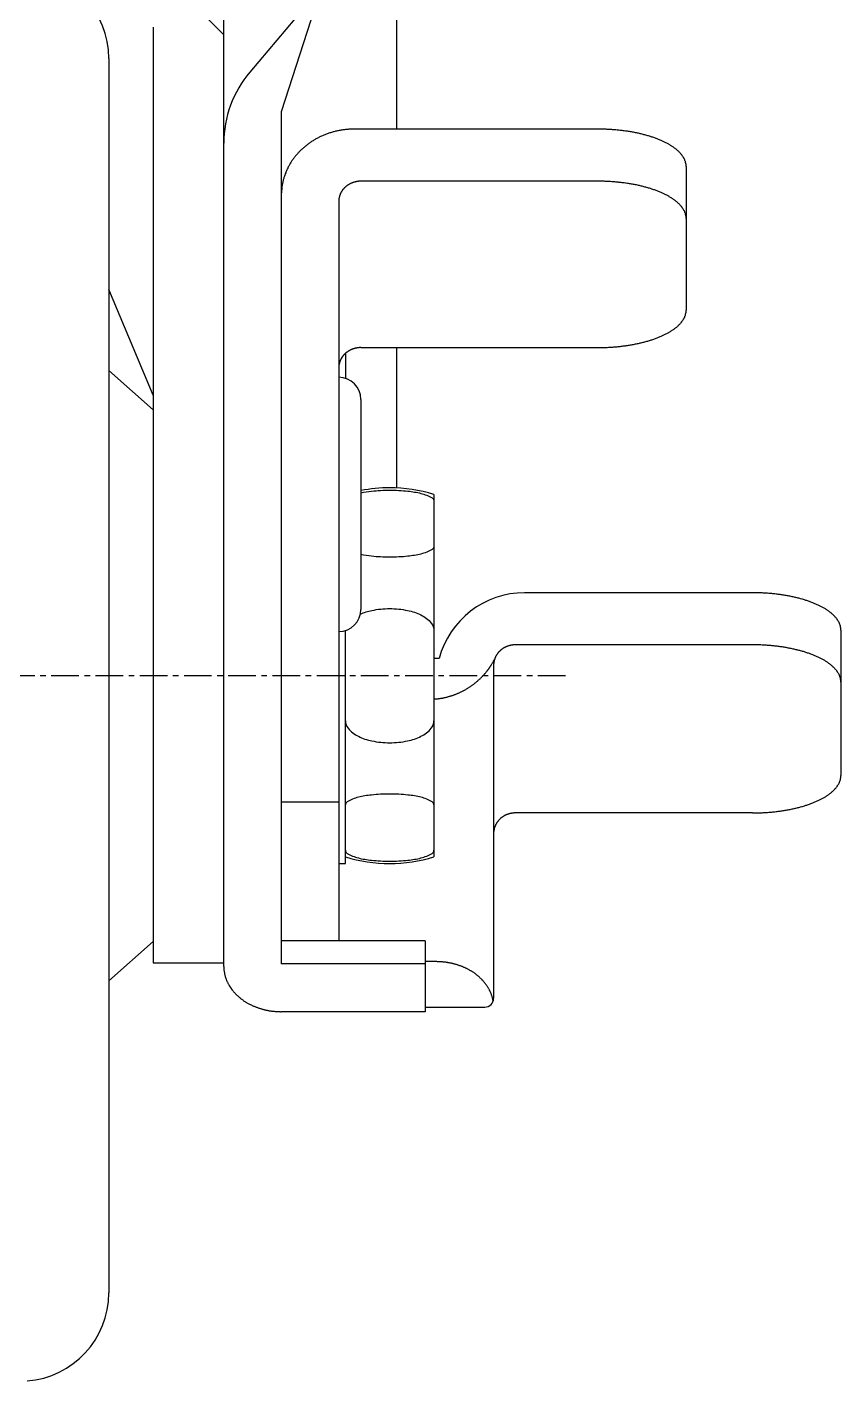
# Model space of a CAD drawing. Extents: x -3464 to -3184, y -524 to -53.
# Drawn here: x -3403.5 to -3366.7, y -340.2 to -278.9 of the extents above; entities that cross this region are included whole.
import ezdxf

# ---------------------------------------------------------------- set-up
doc = ezdxf.new("R2010")
doc.units = 0
doc.linetypes.add('CENTER', pattern=[2, 1.25, -0.25, 0.25, -0.25])
doc.layers.get('0').update_dxf_attribs({"linetype": 'CONTINUOUS'})
doc.layers.add('CENTER', color=1, linetype='CENTER')

msp = doc.modelspace()

# ---------------------------------------------------------------- linework, layer by layer
at = {"color": 7, "linetype": 'CONTINUOUS'}
for p, q in [((-3386.847, -266.407), (-3386.847, -283.536)), ((-3394.647, -279.264), (-3398.544, -275.367)), ((-3394.647, -321.425), (-3394.647, -276.354)), ((-3390.239, -277.113), (-3393.472, -280.952)), ((-3390.239, -277.113), (-3392.047, -282.754)), ((-3397.847, -278.918), (-3397.847, -321.267)), ((-3399.847, -280.342), (-3399.847, -336.192)), ((-3392.047, -282.754), (-3392.047, -321.312)), ((-3377.747, -283.536), (-3388.747, -283.536)), ((-3373.747, -285.227), (-3373.747, -291.731)), ((-3377.747, -285.893), (-3388.447, -285.893)), ((-3389.447, -286.799), (-3389.447, -320.267)), ((-3397.847, -295.575), (-3399.847, -290.787)), ((-3388.447, -293.422), (-3377.747, -293.422)), ((-3386.847, -293.422), (-3386.847, -299.774)), ((-3389.147, -293.682), (-3389.147, -294.813)), ((-3397.847, -296.234), (-3399.847, -294.456)), ((-3388.447, -295.767), (-3388.447, -305.267)), ((-3385.147, -300.067), (-3385.147, -316.467)), ((-3370.747, -304.515), (-3381.047, -304.515)), ((-3389.147, -314.267), (-3389.147, -306.221)), ((-3366.747, -306.205), (-3366.747, -312.788)), ((-3370.747, -306.871), (-3381.447, -306.871)), ((-3384.914, -307.492), (-3385.147, -307.492)), ((-3382.447, -307.777), (-3382.447, -322.867)), ((-3392.047, -313.977), (-3389.447, -313.977)), ((-3389.147, -316.767), (-3389.147, -314.267)), ((-3370.747, -314.478), (-3381.447, -314.478)), ((-3389.447, -316.767), (-3389.147, -316.767)), ((-3397.847, -320.3), (-3399.847, -322.078)), ((-3388.547, -320.267), (-3392.047, -320.267)), ((-3385.547, -320.267), (-3392.047, -320.267)), ((-3385.547, -320.267), (-3385.547, -323.472)), ((-3397.847, -321.267), (-3394.647, -321.267)), ((-3385.547, -321.312), (-3392.047, -321.312)), ((-3385.047, -321.208), (-3385.547, -321.208)), ((-3385.547, -323.267), (-3382.847, -323.267)), ((-3385.547, -323.472), (-3392.047, -323.472))]:
    msp.add_line(p, q, dxfattribs=at)
for points in [[(-3388.447, -299.991, -0.028148), (-3387.97, -299.916, -0.025435), (-3387.147, -299.874, -0.025435), (-3386.324, -299.916, -0.034987), (-3385.733, -300.018, -0.0739), (-3385.227, -300.225, -0.264449), (-3385.147, -300.366)], [(-3385.147, -302.415, -0.264449), (-3385.227, -302.556, -0.0739), (-3385.733, -302.763, -0.034987), (-3386.324, -302.866, -0.025435), (-3387.147, -302.908, -0.025435), (-3387.97, -302.866, -0.028148), (-3388.447, -302.79, -0.028148)], [(-3388.47, -305.479, -0.054071), (-3387.956, -305.315, -0.050387), (-3387.147, -305.233, -0.050387), (-3386.338, -305.315, -0.064221), (-3385.733, -305.521, -0.103862), (-3385.268, -305.886, -0.176531), (-3385.147, -306.218)], [(-3389.147, -310.315, 0.176531), (-3389.026, -310.648, 0.103862), (-3388.561, -311.012, 0.064221), (-3387.956, -311.219, 0.050387), (-3387.147, -311.301, 0.050387), (-3386.338, -311.219, 0.064221), (-3385.733, -311.012, 0.103862), (-3385.268, -310.648, 0.176531), (-3385.147, -310.315, 0.176531)], [(-3385.147, -314.119, 0.264449), (-3385.227, -313.978, 0.0739), (-3385.733, -313.77, 0.034987), (-3386.324, -313.668, 0.025435), (-3387.147, -313.626, 0.025435), (-3387.97, -313.668, 0.034987), (-3388.561, -313.77, 0.0739), (-3389.067, -313.978, 0.264449), (-3389.147, -314.119, 0.264449)], [(-3389.147, -316.167, 0.264449), (-3389.067, -316.309, 0.0739), (-3388.561, -316.516, 0.034987), (-3387.97, -316.618, 0.025435), (-3387.147, -316.66, 0.025435), (-3386.324, -316.618, 0.034987), (-3385.733, -316.516, 0.0739), (-3385.227, -316.309, 0.264449), (-3385.147, -316.167, 0.264449)]]:
    msp.add_lwpolyline(points, format="xyb", dxfattribs=at)
for points in [[(-3388.75, -283.536, 0), (-3388.79, -283.537, 0), (-3388.83, -283.537, 0), (-3388.87, -283.538, 0), (-3388.91, -283.54, 0), (-3388.95, -283.542, 0), (-3388.99, -283.545, 0), (-3389.03, -283.547, 0), (-3389.07, -283.551, 0), (-3389.11, -283.555, 0), (-3389.15, -283.559, 0), (-3389.19, -283.564, 0), (-3389.23, -283.569, 0), (-3389.27, -283.574, 0), (-3389.31, -283.58, 0), (-3389.35, -283.587, 0), (-3389.39, -283.594, 0), (-3389.43, -283.601, 0), (-3389.47, -283.609, 0), (-3389.51, -283.617, 0), (-3389.55, -283.626, 0), (-3389.59, -283.635, 0), (-3389.63, -283.645, 0), (-3389.67, -283.655, 0), (-3389.71, -283.665, 0), (-3389.74, -283.676, 0), (-3389.78, -283.687, 0), (-3389.82, -283.699, 0), (-3389.86, -283.711, 0), (-3389.9, -283.724, 0), (-3389.93, -283.737, 0), (-3389.97, -283.75, 0), (-3390.01, -283.764, 0), (-3390.05, -283.778, 0), (-3390.08, -283.793, 0), (-3390.12, -283.808, 0), (-3390.16, -283.824, 0), (-3390.19, -283.84, 0), (-3390.23, -283.856, 0), (-3390.27, -283.873, 0), (-3390.3, -283.89, 0), (-3390.34, -283.907, 0), (-3390.37, -283.925, 0), (-3390.41, -283.943, 0), (-3390.44, -283.962, 0), (-3390.48, -283.981, 0), (-3390.51, -284, 0), (-3390.55, -284.02, 0), (-3390.58, -284.041, 0), (-3390.61, -284.061, 0), (-3390.65, -284.082, 0), (-3390.68, -284.103, 0), (-3390.71, -284.125, 0), (-3390.75, -284.147, 0), (-3390.78, -284.169, 0), (-3390.81, -284.192, 0), (-3390.84, -284.215, 0), (-3390.87, -284.239, 0), (-3390.9, -284.263, 0), (-3390.93, -284.287, 0), (-3390.96, -284.311, 0), (-3390.99, -284.336, 0), (-3391.02, -284.361, 0), (-3391.05, -284.387, 0), (-3391.08, -284.412, 0), (-3391.11, -284.439, 0), (-3391.14, -284.465, 0), (-3391.16, -284.492, 0), (-3391.19, -284.519, 0), (-3391.22, -284.546, 0), (-3391.25, -284.574, 0), (-3391.27, -284.602, 0), (-3391.3, -284.63, 0), (-3391.32, -284.658, 0), (-3391.35, -284.687, 0), (-3391.37, -284.716, 0), (-3391.4, -284.746, 0), (-3391.42, -284.775, 0), (-3391.45, -284.805, 0), (-3391.47, -284.835, 0), (-3391.49, -284.866, 0), (-3391.51, -284.896, 0), (-3391.54, -284.927, 0), (-3391.56, -284.958, 0), (-3391.58, -284.99, 0), (-3391.6, -285.021, 0), (-3391.62, -285.053, 0), (-3391.64, -285.085, 0), (-3391.66, -285.117, 0), (-3391.68, -285.15, 0), (-3391.69, -285.183, 0), (-3391.71, -285.215, 0), (-3391.73, -285.249, 0), (-3391.75, -285.282, 0), (-3391.76, -285.315, 0), (-3391.78, -285.349, 0), (-3391.8, -285.383, 0), (-3391.81, -285.417, 0), (-3391.83, -285.451, 0), (-3391.84, -285.485, 0), (-3391.85, -285.52, 0), (-3391.87, -285.554, 0), (-3391.88, -285.589, 0), (-3391.89, -285.624, 0), (-3391.9, -285.659, 0), (-3391.92, -285.694, 0), (-3391.93, -285.73, 0), (-3391.94, -285.765, 0), (-3391.95, -285.801, 0), (-3391.96, -285.836, 0), (-3391.97, -285.872, 0), (-3391.98, -285.908, 0), (-3391.98, -285.944, 0), (-3391.99, -285.98, 0), (-3392, -286.016, 0), (-3392.01, -286.052, 0), (-3392.01, -286.088, 0), (-3392.02, -286.125, 0), (-3392.02, -286.161, 0), (-3392.03, -286.198, 0), (-3392.03, -286.234, 0), (-3392.03, -286.271, 0), (-3392.04, -286.307, 0), (-3392.04, -286.344, 0), (-3392.04, -286.381, 0), (-3392.04, -286.417, 0), (-3392.05, -286.454, 0), (-3392.05, -286.491, 0), (-3392.05, -286.527, 0)], [(-3373.75, -285.227, 0), (-3373.75, -285.206, 0), (-3373.75, -285.185, 0), (-3373.75, -285.165, 0), (-3373.75, -285.144, 0), (-3373.75, -285.123, 0), (-3373.76, -285.103, 0), (-3373.76, -285.082, 0), (-3373.77, -285.061, 0), (-3373.77, -285.041, 0), (-3373.78, -285.02, 0), (-3373.78, -284.999, 0), (-3373.79, -284.979, 0), (-3373.8, -284.958, 0), (-3373.81, -284.938, 0), (-3373.81, -284.918, 0), (-3373.82, -284.897, 0), (-3373.83, -284.877, 0), (-3373.84, -284.857, 0), (-3373.86, -284.836, 0), (-3373.87, -284.816, 0), (-3373.88, -284.796, 0), (-3373.89, -284.776, 0), (-3373.91, -284.756, 0), (-3373.92, -284.736, 0), (-3373.93, -284.716, 0), (-3373.95, -284.697, 0), (-3373.96, -284.677, 0), (-3373.98, -284.657, 0), (-3374, -284.638, 0), (-3374.02, -284.619, 0), (-3374.03, -284.599, 0), (-3374.05, -284.58, 0), (-3374.07, -284.561, 0), (-3374.09, -284.542, 0), (-3374.11, -284.523, 0), (-3374.13, -284.504, 0), (-3374.15, -284.485, 0), (-3374.17, -284.467, 0), (-3374.2, -284.448, 0), (-3374.22, -284.43, 0), (-3374.24, -284.412, 0), (-3374.27, -284.394, 0), (-3374.29, -284.376, 0), (-3374.32, -284.358, 0), (-3374.34, -284.34, 0), (-3374.37, -284.323, 0), (-3374.39, -284.305, 0), (-3374.42, -284.288, 0), (-3374.45, -284.271, 0), (-3374.48, -284.254, 0), (-3374.51, -284.237, 0), (-3374.53, -284.22, 0), (-3374.56, -284.203, 0), (-3374.59, -284.187, 0), (-3374.62, -284.171, 0), (-3374.66, -284.155, 0), (-3374.69, -284.139, 0), (-3374.72, -284.123, 0), (-3374.75, -284.107, 0), (-3374.78, -284.092, 0), (-3374.82, -284.076, 0), (-3374.85, -284.061, 0), (-3374.88, -284.046, 0), (-3374.92, -284.032, 0), (-3374.95, -284.017, 0), (-3374.99, -284.003, 0), (-3375.02, -283.988, 0), (-3375.06, -283.974, 0), (-3375.1, -283.961, 0), (-3375.13, -283.947, 0), (-3375.17, -283.933, 0), (-3375.21, -283.92, 0), (-3375.25, -283.907, 0), (-3375.29, -283.894, 0), (-3375.33, -283.882, 0), (-3375.36, -283.869, 0), (-3375.4, -283.857, 0), (-3375.44, -283.845, 0), (-3375.48, -283.833, 0), (-3375.52, -283.821, 0), (-3375.57, -283.81, 0), (-3375.61, -283.799, 0), (-3375.65, -283.788, 0), (-3375.69, -283.777, 0), (-3375.73, -283.766, 0), (-3375.78, -283.756, 0), (-3375.82, -283.746, 0), (-3375.86, -283.736, 0), (-3375.9, -283.726, 0), (-3375.95, -283.717, 0), (-3375.99, -283.708, 0), (-3376.04, -283.699, 0), (-3376.08, -283.69, 0), (-3376.13, -283.681, 0), (-3376.17, -283.673, 0), (-3376.22, -283.665, 0), (-3376.26, -283.657, 0), (-3376.31, -283.65, 0), (-3376.35, -283.642, 0), (-3376.4, -283.635, 0), (-3376.45, -283.628, 0), (-3376.49, -283.622, 0), (-3376.54, -283.615, 0), (-3376.59, -283.609, 0), (-3376.63, -283.603, 0), (-3376.68, -283.598, 0), (-3376.73, -283.592, 0), (-3376.78, -283.587, 0), (-3376.82, -283.582, 0), (-3376.87, -283.578, 0), (-3376.92, -283.573, 0), (-3376.97, -283.569, 0), (-3377.01, -283.565, 0), (-3377.06, -283.561, 0), (-3377.11, -283.558, 0), (-3377.16, -283.555, 0), (-3377.21, -283.552, 0), (-3377.26, -283.549, 0), (-3377.31, -283.547, 0), (-3377.36, -283.545, 0), (-3377.4, -283.543, 0), (-3377.45, -283.541, 0), (-3377.5, -283.54, 0), (-3377.55, -283.539, 0), (-3377.6, -283.538, 0), (-3377.65, -283.537, 0), (-3377.7, -283.537, 0), (-3377.75, -283.536, 0)], [(-3388.45, -285.893, 0), (-3388.46, -285.893, 0), (-3388.47, -285.893, 0), (-3388.48, -285.893, 0), (-3388.5, -285.894, 0), (-3388.51, -285.895, 0), (-3388.52, -285.895, 0), (-3388.53, -285.896, 0), (-3388.55, -285.897, 0), (-3388.56, -285.898, 0), (-3388.57, -285.9, 0), (-3388.58, -285.901, 0), (-3388.59, -285.903, 0), (-3388.61, -285.904, 0), (-3388.62, -285.906, 0), (-3388.63, -285.908, 0), (-3388.64, -285.91, 0), (-3388.65, -285.913, 0), (-3388.67, -285.915, 0), (-3388.68, -285.917, 0), (-3388.69, -285.92, 0), (-3388.7, -285.923, 0), (-3388.71, -285.926, 0), (-3388.73, -285.929, 0), (-3388.74, -285.932, 0), (-3388.75, -285.935, 0), (-3388.76, -285.939, 0), (-3388.77, -285.942, 0), (-3388.78, -285.946, 0), (-3388.8, -285.95, 0), (-3388.81, -285.954, 0), (-3388.82, -285.958, 0), (-3388.83, -285.962, 0), (-3388.84, -285.966, 0), (-3388.85, -285.971, 0), (-3388.86, -285.975, 0), (-3388.87, -285.98, 0), (-3388.89, -285.985, 0), (-3388.9, -285.99, 0), (-3388.91, -285.995, 0), (-3388.92, -286, 0), (-3388.93, -286.005, 0), (-3388.94, -286.011, 0), (-3388.95, -286.016, 0), (-3388.96, -286.022, 0), (-3388.97, -286.028, 0), (-3388.98, -286.033, 0), (-3388.99, -286.039, 0), (-3389, -286.046, 0), (-3389.01, -286.052, 0), (-3389.02, -286.058, 0), (-3389.03, -286.065, 0), (-3389.04, -286.071, 0), (-3389.05, -286.078, 0), (-3389.06, -286.085, 0), (-3389.07, -286.092, 0), (-3389.08, -286.099, 0), (-3389.09, -286.106, 0), (-3389.1, -286.113, 0), (-3389.11, -286.12, 0), (-3389.12, -286.128, 0), (-3389.13, -286.135, 0), (-3389.14, -286.143, 0), (-3389.15, -286.151, 0), (-3389.15, -286.158, 0), (-3389.16, -286.166, 0), (-3389.17, -286.174, 0), (-3389.18, -286.182, 0), (-3389.19, -286.191, 0), (-3389.2, -286.199, 0), (-3389.2, -286.207, 0), (-3389.21, -286.216, 0), (-3389.22, -286.224, 0), (-3389.23, -286.233, 0), (-3389.24, -286.242, 0), (-3389.24, -286.25, 0), (-3389.25, -286.259, 0), (-3389.26, -286.268, 0), (-3389.26, -286.277, 0), (-3389.27, -286.286, 0), (-3389.28, -286.296, 0), (-3389.29, -286.305, 0), (-3389.29, -286.314, 0), (-3389.3, -286.324, 0), (-3389.3, -286.333, 0), (-3389.31, -286.343, 0), (-3389.32, -286.352, 0), (-3389.32, -286.362, 0), (-3389.33, -286.372, 0), (-3389.33, -286.382, 0), (-3389.34, -286.392, 0), (-3389.35, -286.402, 0), (-3389.35, -286.412, 0), (-3389.36, -286.422, 0), (-3389.36, -286.432, 0), (-3389.37, -286.442, 0), (-3389.37, -286.452, 0), (-3389.38, -286.463, 0), (-3389.38, -286.473, 0), (-3389.38, -286.483, 0), (-3389.39, -286.494, 0), (-3389.39, -286.504, 0), (-3389.4, -286.515, 0), (-3389.4, -286.525, 0), (-3389.4, -286.536, 0), (-3389.41, -286.547, 0), (-3389.41, -286.557, 0), (-3389.41, -286.568, 0), (-3389.42, -286.579, 0), (-3389.42, -286.59, 0), (-3389.42, -286.601, 0), (-3389.43, -286.611, 0), (-3389.43, -286.622, 0), (-3389.43, -286.633, 0), (-3389.43, -286.644, 0), (-3389.43, -286.655, 0), (-3389.44, -286.666, 0), (-3389.44, -286.677, 0), (-3389.44, -286.688, 0), (-3389.44, -286.699, 0), (-3389.44, -286.71, 0), (-3389.44, -286.721, 0), (-3389.44, -286.733, 0), (-3389.45, -286.744, 0), (-3389.45, -286.755, 0), (-3389.45, -286.766, 0), (-3389.45, -286.777, 0), (-3389.45, -286.788, 0), (-3389.45, -286.799, 0)], [(-3373.75, -287.583, 0), (-3373.75, -287.563, 0), (-3373.75, -287.542, 0), (-3373.75, -287.521, 0), (-3373.75, -287.5, 0), (-3373.75, -287.48, 0), (-3373.76, -287.459, 0), (-3373.76, -287.438, 0), (-3373.77, -287.418, 0), (-3373.77, -287.397, 0), (-3373.78, -287.376, 0), (-3373.78, -287.356, 0), (-3373.79, -287.335, 0), (-3373.8, -287.315, 0), (-3373.81, -287.294, 0), (-3373.81, -287.274, 0), (-3373.82, -287.254, 0), (-3373.83, -287.233, 0), (-3373.84, -287.213, 0), (-3373.86, -287.193, 0), (-3373.87, -287.173, 0), (-3373.88, -287.152, 0), (-3373.89, -287.132, 0), (-3373.91, -287.113, 0), (-3373.92, -287.093, 0), (-3373.93, -287.073, 0), (-3373.95, -287.053, 0), (-3373.96, -287.033, 0), (-3373.98, -287.014, 0), (-3374, -286.994, 0), (-3374.02, -286.975, 0), (-3374.03, -286.956, 0), (-3374.05, -286.936, 0), (-3374.07, -286.917, 0), (-3374.09, -286.898, 0), (-3374.11, -286.879, 0), (-3374.13, -286.861, 0), (-3374.15, -286.842, 0), (-3374.17, -286.823, 0), (-3374.2, -286.805, 0), (-3374.22, -286.786, 0), (-3374.24, -286.768, 0), (-3374.27, -286.75, 0), (-3374.29, -286.732, 0), (-3374.32, -286.714, 0), (-3374.34, -286.697, 0), (-3374.37, -286.679, 0), (-3374.39, -286.661, 0), (-3374.42, -286.644, 0), (-3374.45, -286.627, 0), (-3374.48, -286.61, 0), (-3374.51, -286.593, 0), (-3374.53, -286.576, 0), (-3374.56, -286.56, 0), (-3374.59, -286.543, 0), (-3374.62, -286.527, 0), (-3374.66, -286.511, 0), (-3374.69, -286.495, 0), (-3374.72, -286.479, 0), (-3374.75, -286.464, 0), (-3374.78, -286.448, 0), (-3374.82, -286.433, 0), (-3374.85, -286.418, 0), (-3374.88, -286.403, 0), (-3374.92, -286.388, 0), (-3374.95, -286.373, 0), (-3374.99, -286.359, 0), (-3375.02, -286.345, 0), (-3375.06, -286.331, 0), (-3375.1, -286.317, 0), (-3375.13, -286.303, 0), (-3375.17, -286.29, 0), (-3375.21, -286.277, 0), (-3375.25, -286.264, 0), (-3375.29, -286.251, 0), (-3375.33, -286.238, 0), (-3375.36, -286.226, 0), (-3375.4, -286.213, 0), (-3375.44, -286.201, 0), (-3375.48, -286.189, 0), (-3375.52, -286.178, 0), (-3375.57, -286.166, 0), (-3375.61, -286.155, 0), (-3375.65, -286.144, 0), (-3375.69, -286.133, 0), (-3375.73, -286.123, 0), (-3375.78, -286.112, 0), (-3375.82, -286.102, 0), (-3375.86, -286.092, 0), (-3375.9, -286.083, 0), (-3375.95, -286.073, 0), (-3375.99, -286.064, 0), (-3376.04, -286.055, 0), (-3376.08, -286.046, 0), (-3376.13, -286.038, 0), (-3376.17, -286.03, 0), (-3376.22, -286.022, 0), (-3376.26, -286.014, 0), (-3376.31, -286.006, 0), (-3376.35, -285.999, 0), (-3376.4, -285.992, 0), (-3376.45, -285.985, 0), (-3376.49, -285.978, 0), (-3376.54, -285.972, 0), (-3376.59, -285.966, 0), (-3376.63, -285.96, 0), (-3376.68, -285.954, 0), (-3376.73, -285.949, 0), (-3376.78, -285.944, 0), (-3376.82, -285.939, 0), (-3376.87, -285.934, 0), (-3376.92, -285.93, 0), (-3376.97, -285.925, 0), (-3377.01, -285.921, 0), (-3377.06, -285.918, 0), (-3377.11, -285.914, 0), (-3377.16, -285.911, 0), (-3377.21, -285.908, 0), (-3377.26, -285.906, 0), (-3377.31, -285.903, 0), (-3377.36, -285.901, 0), (-3377.4, -285.899, 0), (-3377.45, -285.897, 0), (-3377.5, -285.896, 0), (-3377.55, -285.895, 0), (-3377.6, -285.894, 0), (-3377.65, -285.893, 0), (-3377.7, -285.893, 0), (-3377.75, -285.893, 0)], [(-3377.75, -293.422, 0), (-3377.7, -293.422, 0), (-3377.65, -293.421, 0), (-3377.6, -293.421, 0), (-3377.55, -293.42, 0), (-3377.5, -293.419, 0), (-3377.45, -293.417, 0), (-3377.4, -293.415, 0), (-3377.36, -293.414, 0), (-3377.31, -293.411, 0), (-3377.26, -293.409, 0), (-3377.21, -293.406, 0), (-3377.16, -293.403, 0), (-3377.11, -293.4, 0), (-3377.06, -293.397, 0), (-3377.01, -293.393, 0), (-3376.97, -293.389, 0), (-3376.92, -293.385, 0), (-3376.87, -293.381, 0), (-3376.82, -293.376, 0), (-3376.78, -293.371, 0), (-3376.73, -293.366, 0), (-3376.68, -293.36, 0), (-3376.63, -293.355, 0), (-3376.59, -293.349, 0), (-3376.54, -293.343, 0), (-3376.49, -293.336, 0), (-3376.45, -293.33, 0), (-3376.4, -293.323, 0), (-3376.35, -293.316, 0), (-3376.31, -293.308, 0), (-3376.26, -293.301, 0), (-3376.22, -293.293, 0), (-3376.17, -293.285, 0), (-3376.13, -293.277, 0), (-3376.08, -293.268, 0), (-3376.04, -293.259, 0), (-3375.99, -293.25, 0), (-3375.95, -293.241, 0), (-3375.9, -293.232, 0), (-3375.86, -293.222, 0), (-3375.82, -293.212, 0), (-3375.78, -293.202, 0), (-3375.73, -293.192, 0), (-3375.69, -293.181, 0), (-3375.65, -293.17, 0), (-3375.61, -293.159, 0), (-3375.57, -293.148, 0), (-3375.52, -293.137, 0), (-3375.48, -293.125, 0), (-3375.44, -293.113, 0), (-3375.4, -293.101, 0), (-3375.36, -293.089, 0), (-3375.33, -293.077, 0), (-3375.29, -293.064, 0), (-3375.25, -293.051, 0), (-3375.21, -293.038, 0), (-3375.17, -293.025, 0), (-3375.13, -293.011, 0), (-3375.1, -292.998, 0), (-3375.06, -292.984, 0), (-3375.02, -292.97, 0), (-3374.99, -292.956, 0), (-3374.95, -292.941, 0), (-3374.92, -292.927, 0), (-3374.88, -292.912, 0), (-3374.85, -292.897, 0), (-3374.82, -292.882, 0), (-3374.78, -292.866, 0), (-3374.75, -292.851, 0), (-3374.72, -292.835, 0), (-3374.69, -292.82, 0), (-3374.66, -292.804, 0), (-3374.62, -292.788, 0), (-3374.59, -292.771, 0), (-3374.56, -292.755, 0), (-3374.53, -292.738, 0), (-3374.51, -292.722, 0), (-3374.48, -292.705, 0), (-3374.45, -292.688, 0), (-3374.42, -292.67, 0), (-3374.39, -292.653, 0), (-3374.37, -292.636, 0), (-3374.34, -292.618, 0), (-3374.32, -292.6, 0), (-3374.29, -292.582, 0), (-3374.27, -292.564, 0), (-3374.24, -292.546, 0), (-3374.22, -292.528, 0), (-3374.2, -292.51, 0), (-3374.17, -292.491, 0), (-3374.15, -292.473, 0), (-3374.13, -292.454, 0), (-3374.11, -292.435, 0), (-3374.09, -292.416, 0), (-3374.07, -292.397, 0), (-3374.05, -292.378, 0), (-3374.03, -292.359, 0), (-3374.02, -292.34, 0), (-3374, -292.32, 0), (-3373.98, -292.301, 0), (-3373.96, -292.281, 0), (-3373.95, -292.262, 0), (-3373.93, -292.242, 0), (-3373.92, -292.222, 0), (-3373.91, -292.202, 0), (-3373.89, -292.182, 0), (-3373.88, -292.162, 0), (-3373.87, -292.142, 0), (-3373.86, -292.122, 0), (-3373.84, -292.102, 0), (-3373.83, -292.081, 0), (-3373.82, -292.061, 0), (-3373.81, -292.041, 0), (-3373.81, -292.02, 0), (-3373.8, -292, 0), (-3373.79, -291.979, 0), (-3373.78, -291.959, 0), (-3373.78, -291.938, 0), (-3373.77, -291.918, 0), (-3373.77, -291.897, 0), (-3373.76, -291.876, 0), (-3373.76, -291.856, 0), (-3373.75, -291.835, 0), (-3373.75, -291.814, 0), (-3373.75, -291.793, 0), (-3373.75, -291.773, 0), (-3373.75, -291.752, 0), (-3373.75, -291.731, 0)], [(-3388.45, -293.422, 0), (-3388.46, -293.422, 0), (-3388.47, -293.422, 0), (-3388.48, -293.422, 0), (-3388.5, -293.423, 0), (-3388.51, -293.423, 0), (-3388.52, -293.424, 0), (-3388.53, -293.425, 0), (-3388.55, -293.426, 0), (-3388.56, -293.427, 0), (-3388.57, -293.429, 0), (-3388.58, -293.43, 0), (-3388.59, -293.432, 0), (-3388.61, -293.433, 0), (-3388.62, -293.435, 0), (-3388.63, -293.437, 0), (-3388.64, -293.439, 0), (-3388.65, -293.441, 0), (-3388.67, -293.444, 0), (-3388.68, -293.446, 0), (-3388.69, -293.449, 0), (-3388.7, -293.452, 0), (-3388.71, -293.455, 0), (-3388.73, -293.458, 0), (-3388.74, -293.461, 0), (-3388.75, -293.464, 0), (-3388.76, -293.468, 0), (-3388.77, -293.471, 0), (-3388.78, -293.475, 0), (-3388.8, -293.479, 0), (-3388.81, -293.483, 0), (-3388.82, -293.487, 0), (-3388.83, -293.491, 0), (-3388.84, -293.495, 0), (-3388.85, -293.5, 0), (-3388.86, -293.505, 0), (-3388.87, -293.509, 0), (-3388.89, -293.514, 0), (-3388.9, -293.519, 0), (-3388.91, -293.524, 0), (-3388.92, -293.529, 0), (-3388.93, -293.535, 0), (-3388.94, -293.54, 0), (-3388.95, -293.546, 0), (-3388.96, -293.551, 0), (-3388.97, -293.557, 0), (-3388.98, -293.563, 0), (-3388.99, -293.569, 0), (-3389, -293.575, 0), (-3389.01, -293.582, 0), (-3389.02, -293.588, 0), (-3389.03, -293.595, 0), (-3389.04, -293.601, 0), (-3389.05, -293.608, 0), (-3389.06, -293.615, 0), (-3389.07, -293.622, 0), (-3389.08, -293.629, 0), (-3389.09, -293.636, 0), (-3389.1, -293.643, 0), (-3389.11, -293.651, 0), (-3389.12, -293.658, 0), (-3389.13, -293.666, 0), (-3389.14, -293.673, 0), (-3389.15, -293.681, 0), (-3389.15, -293.689, 0), (-3389.16, -293.697, 0), (-3389.17, -293.705, 0), (-3389.18, -293.713, 0), (-3389.19, -293.721, 0), (-3389.2, -293.73, 0), (-3389.2, -293.738, 0), (-3389.21, -293.747, 0), (-3389.22, -293.755, 0), (-3389.23, -293.764, 0), (-3389.24, -293.773, 0), (-3389.24, -293.782, 0), (-3389.25, -293.79, 0), (-3389.26, -293.8, 0), (-3389.26, -293.809, 0), (-3389.27, -293.818, 0), (-3389.28, -293.827, 0), (-3389.29, -293.836, 0), (-3389.29, -293.846, 0), (-3389.3, -293.855, 0), (-3389.3, -293.865, 0), (-3389.31, -293.875, 0), (-3389.32, -293.884, 0), (-3389.32, -293.894, 0), (-3389.33, -293.904, 0), (-3389.33, -293.914, 0), (-3389.34, -293.924, 0), (-3389.35, -293.934, 0), (-3389.35, -293.944, 0), (-3389.36, -293.954, 0), (-3389.36, -293.964, 0), (-3389.37, -293.974, 0), (-3389.37, -293.985, 0), (-3389.38, -293.995, 0), (-3389.38, -294.006, 0), (-3389.38, -294.016, 0), (-3389.39, -294.027, 0), (-3389.39, -294.037, 0), (-3389.4, -294.048, 0), (-3389.4, -294.058, 0), (-3389.4, -294.069, 0), (-3389.41, -294.08, 0), (-3389.41, -294.091, 0), (-3389.41, -294.101, 0), (-3389.42, -294.112, 0), (-3389.42, -294.123, 0), (-3389.42, -294.134, 0), (-3389.43, -294.145, 0), (-3389.43, -294.156, 0), (-3389.43, -294.167, 0), (-3389.43, -294.178, 0), (-3389.43, -294.189, 0), (-3389.44, -294.2, 0), (-3389.44, -294.211, 0), (-3389.44, -294.222, 0), (-3389.44, -294.233, 0), (-3389.44, -294.244, 0), (-3389.44, -294.256, 0), (-3389.44, -294.267, 0), (-3389.45, -294.278, 0), (-3389.45, -294.289, 0), (-3389.45, -294.3, 0), (-3389.45, -294.311, 0), (-3389.45, -294.323, 0), (-3389.45, -294.334, 0)], [(-3366.75, -306.205, 0), (-3366.75, -306.184, 0), (-3366.75, -306.164, 0), (-3366.75, -306.143, 0), (-3366.75, -306.122, 0), (-3366.75, -306.102, 0), (-3366.76, -306.081, 0), (-3366.76, -306.06, 0), (-3366.77, -306.039, 0), (-3366.77, -306.019, 0), (-3366.78, -305.998, 0), (-3366.78, -305.978, 0), (-3366.79, -305.957, 0), (-3366.8, -305.937, 0), (-3366.81, -305.916, 0), (-3366.81, -305.896, 0), (-3366.82, -305.875, 0), (-3366.83, -305.855, 0), (-3366.84, -305.835, 0), (-3366.86, -305.815, 0), (-3366.87, -305.794, 0), (-3366.88, -305.774, 0), (-3366.89, -305.754, 0), (-3366.91, -305.734, 0), (-3366.92, -305.714, 0), (-3366.93, -305.695, 0), (-3366.95, -305.675, 0), (-3366.96, -305.655, 0), (-3366.98, -305.636, 0), (-3367, -305.616, 0), (-3367.02, -305.597, 0), (-3367.03, -305.577, 0), (-3367.05, -305.558, 0), (-3367.07, -305.539, 0), (-3367.09, -305.52, 0), (-3367.11, -305.501, 0), (-3367.13, -305.482, 0), (-3367.15, -305.464, 0), (-3367.17, -305.445, 0), (-3367.2, -305.427, 0), (-3367.22, -305.408, 0), (-3367.24, -305.39, 0), (-3367.27, -305.372, 0), (-3367.29, -305.354, 0), (-3367.32, -305.336, 0), (-3367.34, -305.318, 0), (-3367.37, -305.301, 0), (-3367.39, -305.283, 0), (-3367.42, -305.266, 0), (-3367.45, -305.249, 0), (-3367.48, -305.232, 0), (-3367.51, -305.215, 0), (-3367.53, -305.198, 0), (-3367.56, -305.182, 0), (-3367.59, -305.165, 0), (-3367.62, -305.149, 0), (-3367.66, -305.133, 0), (-3367.69, -305.117, 0), (-3367.72, -305.101, 0), (-3367.75, -305.085, 0), (-3367.78, -305.07, 0), (-3367.82, -305.055, 0), (-3367.85, -305.04, 0), (-3367.88, -305.025, 0), (-3367.92, -305.01, 0), (-3367.95, -304.995, 0), (-3367.99, -304.981, 0), (-3368.02, -304.967, 0), (-3368.06, -304.953, 0), (-3368.1, -304.939, 0), (-3368.13, -304.925, 0), (-3368.17, -304.912, 0), (-3368.21, -304.898, 0), (-3368.25, -304.885, 0), (-3368.29, -304.872, 0), (-3368.33, -304.86, 0), (-3368.36, -304.847, 0), (-3368.4, -304.835, 0), (-3368.44, -304.823, 0), (-3368.48, -304.811, 0), (-3368.52, -304.8, 0), (-3368.57, -304.788, 0), (-3368.61, -304.777, 0), (-3368.65, -304.766, 0), (-3368.69, -304.755, 0), (-3368.73, -304.745, 0), (-3368.78, -304.734, 0), (-3368.82, -304.724, 0), (-3368.86, -304.714, 0), (-3368.9, -304.705, 0), (-3368.95, -304.695, 0), (-3368.99, -304.686, 0), (-3369.04, -304.677, 0), (-3369.08, -304.668, 0), (-3369.13, -304.66, 0), (-3369.17, -304.651, 0), (-3369.22, -304.643, 0), (-3369.26, -304.636, 0), (-3369.31, -304.628, 0), (-3369.35, -304.621, 0), (-3369.4, -304.614, 0), (-3369.45, -304.607, 0), (-3369.49, -304.6, 0), (-3369.54, -304.594, 0), (-3369.59, -304.587, 0), (-3369.63, -304.582, 0), (-3369.68, -304.576, 0), (-3369.73, -304.571, 0), (-3369.78, -304.565, 0), (-3369.82, -304.56, 0), (-3369.87, -304.556, 0), (-3369.92, -304.551, 0), (-3369.97, -304.547, 0), (-3370.01, -304.543, 0), (-3370.06, -304.54, 0), (-3370.11, -304.536, 0), (-3370.16, -304.533, 0), (-3370.21, -304.53, 0), (-3370.26, -304.527, 0), (-3370.31, -304.525, 0), (-3370.36, -304.523, 0), (-3370.4, -304.521, 0), (-3370.45, -304.519, 0), (-3370.5, -304.518, 0), (-3370.55, -304.517, 0), (-3370.6, -304.516, 0), (-3370.65, -304.515, 0), (-3370.7, -304.515, 0), (-3370.75, -304.515, 0)], [(-3381.45, -306.871, 0), (-3381.46, -306.871, 0), (-3381.47, -306.871, 0), (-3381.48, -306.872, 0), (-3381.5, -306.872, 0), (-3381.51, -306.873, 0), (-3381.52, -306.874, 0), (-3381.53, -306.874, 0), (-3381.55, -306.875, 0), (-3381.56, -306.877, 0), (-3381.57, -306.878, 0), (-3381.58, -306.879, 0), (-3381.59, -306.881, 0), (-3381.61, -306.883, 0), (-3381.62, -306.884, 0), (-3381.63, -306.886, 0), (-3381.64, -306.889, 0), (-3381.65, -306.891, 0), (-3381.67, -306.893, 0), (-3381.68, -306.896, 0), (-3381.69, -306.898, 0), (-3381.7, -306.901, 0), (-3381.71, -306.904, 0), (-3381.73, -306.907, 0), (-3381.74, -306.91, 0), (-3381.75, -306.913, 0), (-3381.76, -306.917, 0), (-3381.77, -306.92, 0), (-3381.78, -306.924, 0), (-3381.8, -306.928, 0), (-3381.81, -306.932, 0), (-3381.82, -306.936, 0), (-3381.83, -306.94, 0), (-3381.84, -306.944, 0), (-3381.85, -306.949, 0), (-3381.86, -306.953, 0), (-3381.87, -306.958, 0), (-3381.89, -306.963, 0), (-3381.9, -306.968, 0), (-3381.91, -306.973, 0), (-3381.92, -306.978, 0), (-3381.93, -306.983, 0), (-3381.94, -306.989, 0), (-3381.95, -306.994, 0), (-3381.96, -307, 0), (-3381.97, -307.006, 0), (-3381.98, -307.012, 0), (-3381.99, -307.018, 0), (-3382, -307.024, 0), (-3382.01, -307.03, 0), (-3382.02, -307.036, 0), (-3382.03, -307.043, 0), (-3382.04, -307.049, 0), (-3382.05, -307.056, 0), (-3382.06, -307.063, 0), (-3382.07, -307.07, 0), (-3382.08, -307.077, 0), (-3382.09, -307.084, 0), (-3382.1, -307.091, 0), (-3382.11, -307.098, 0), (-3382.12, -307.106, 0), (-3382.13, -307.113, 0), (-3382.14, -307.121, 0), (-3382.15, -307.129, 0), (-3382.15, -307.137, 0), (-3382.16, -307.144, 0), (-3382.17, -307.152, 0), (-3382.18, -307.161, 0), (-3382.19, -307.169, 0), (-3382.2, -307.177, 0), (-3382.2, -307.185, 0), (-3382.21, -307.194, 0), (-3382.22, -307.202, 0), (-3382.23, -307.211, 0), (-3382.24, -307.22, 0), (-3382.24, -307.229, 0), (-3382.25, -307.238, 0), (-3382.26, -307.246, 0), (-3382.26, -307.256, 0), (-3382.27, -307.265, 0), (-3382.28, -307.274, 0), (-3382.29, -307.283, 0), (-3382.29, -307.293, 0), (-3382.3, -307.302, 0), (-3382.3, -307.311, 0), (-3382.31, -307.321, 0), (-3382.32, -307.331, 0), (-3382.32, -307.34, 0), (-3382.33, -307.35, 0), (-3382.33, -307.36, 0), (-3382.34, -307.37, 0), (-3382.35, -307.38, 0), (-3382.35, -307.39, 0), (-3382.36, -307.4, 0), (-3382.36, -307.41, 0), (-3382.37, -307.42, 0), (-3382.37, -307.431, 0), (-3382.38, -307.441, 0), (-3382.38, -307.451, 0), (-3382.38, -307.462, 0), (-3382.39, -307.472, 0), (-3382.39, -307.483, 0), (-3382.4, -307.493, 0), (-3382.4, -307.504, 0), (-3382.4, -307.514, 0), (-3382.41, -307.525, 0), (-3382.41, -307.536, 0), (-3382.41, -307.546, 0), (-3382.42, -307.557, 0), (-3382.42, -307.568, 0), (-3382.42, -307.579, 0), (-3382.43, -307.59, 0), (-3382.43, -307.601, 0), (-3382.43, -307.612, 0), (-3382.43, -307.622, 0), (-3382.43, -307.633, 0), (-3382.44, -307.644, 0), (-3382.44, -307.655, 0), (-3382.44, -307.666, 0), (-3382.44, -307.678, 0), (-3382.44, -307.689, 0), (-3382.44, -307.7, 0), (-3382.44, -307.711, 0), (-3382.45, -307.722, 0), (-3382.45, -307.733, 0), (-3382.45, -307.744, 0), (-3382.45, -307.755, 0), (-3382.45, -307.766, 0), (-3382.45, -307.777, 0)], [(-3366.75, -308.562, 0), (-3366.75, -308.541, 0), (-3366.75, -308.52, 0), (-3366.75, -308.499, 0), (-3366.75, -308.479, 0), (-3366.75, -308.458, 0), (-3366.76, -308.437, 0), (-3366.76, -308.417, 0), (-3366.77, -308.396, 0), (-3366.77, -308.375, 0), (-3366.78, -308.355, 0), (-3366.78, -308.334, 0), (-3366.79, -308.314, 0), (-3366.8, -308.293, 0), (-3366.81, -308.273, 0), (-3366.81, -308.252, 0), (-3366.82, -308.232, 0), (-3366.83, -308.211, 0), (-3366.84, -308.191, 0), (-3366.86, -308.171, 0), (-3366.87, -308.151, 0), (-3366.88, -308.131, 0), (-3366.89, -308.111, 0), (-3366.91, -308.091, 0), (-3366.92, -308.071, 0), (-3366.93, -308.051, 0), (-3366.95, -308.031, 0), (-3366.96, -308.012, 0), (-3366.98, -307.992, 0), (-3367, -307.973, 0), (-3367.02, -307.953, 0), (-3367.03, -307.934, 0), (-3367.05, -307.915, 0), (-3367.07, -307.896, 0), (-3367.09, -307.877, 0), (-3367.11, -307.858, 0), (-3367.13, -307.839, 0), (-3367.15, -307.82, 0), (-3367.17, -307.802, 0), (-3367.2, -307.783, 0), (-3367.22, -307.765, 0), (-3367.24, -307.746, 0), (-3367.27, -307.728, 0), (-3367.29, -307.71, 0), (-3367.32, -307.692, 0), (-3367.34, -307.675, 0), (-3367.37, -307.657, 0), (-3367.39, -307.64, 0), (-3367.42, -307.622, 0), (-3367.45, -307.605, 0), (-3367.48, -307.588, 0), (-3367.51, -307.571, 0), (-3367.53, -307.555, 0), (-3367.56, -307.538, 0), (-3367.59, -307.522, 0), (-3367.62, -307.505, 0), (-3367.66, -307.489, 0), (-3367.69, -307.473, 0), (-3367.72, -307.457, 0), (-3367.75, -307.442, 0), (-3367.78, -307.426, 0), (-3367.82, -307.411, 0), (-3367.85, -307.396, 0), (-3367.88, -307.381, 0), (-3367.92, -307.366, 0), (-3367.95, -307.352, 0), (-3367.99, -307.337, 0), (-3368.02, -307.323, 0), (-3368.06, -307.309, 0), (-3368.1, -307.295, 0), (-3368.13, -307.282, 0), (-3368.17, -307.268, 0), (-3368.21, -307.255, 0), (-3368.25, -307.242, 0), (-3368.29, -307.229, 0), (-3368.33, -307.216, 0), (-3368.36, -307.204, 0), (-3368.4, -307.192, 0), (-3368.44, -307.179, 0), (-3368.48, -307.168, 0), (-3368.52, -307.156, 0), (-3368.57, -307.145, 0), (-3368.61, -307.133, 0), (-3368.65, -307.122, 0), (-3368.69, -307.112, 0), (-3368.73, -307.101, 0), (-3368.78, -307.091, 0), (-3368.82, -307.081, 0), (-3368.86, -307.071, 0), (-3368.9, -307.061, 0), (-3368.95, -307.052, 0), (-3368.99, -307.042, 0), (-3369.04, -307.033, 0), (-3369.08, -307.025, 0), (-3369.13, -307.016, 0), (-3369.17, -307.008, 0), (-3369.22, -307, 0), (-3369.26, -306.992, 0), (-3369.31, -306.984, 0), (-3369.35, -306.977, 0), (-3369.4, -306.97, 0), (-3369.45, -306.963, 0), (-3369.49, -306.956, 0), (-3369.54, -306.95, 0), (-3369.59, -306.944, 0), (-3369.63, -306.938, 0), (-3369.68, -306.932, 0), (-3369.73, -306.927, 0), (-3369.78, -306.922, 0), (-3369.82, -306.917, 0), (-3369.87, -306.912, 0), (-3369.92, -306.908, 0), (-3369.97, -306.904, 0), (-3370.01, -306.9, 0), (-3370.06, -306.896, 0), (-3370.11, -306.893, 0), (-3370.16, -306.889, 0), (-3370.21, -306.886, 0), (-3370.26, -306.884, 0), (-3370.31, -306.881, 0), (-3370.36, -306.879, 0), (-3370.4, -306.877, 0), (-3370.45, -306.876, 0), (-3370.5, -306.874, 0), (-3370.55, -306.873, 0), (-3370.6, -306.872, 0), (-3370.65, -306.872, 0), (-3370.7, -306.871, 0), (-3370.75, -306.871, 0)], [(-3385.15, -309.327, 0), (-3385.12, -309.325, 0), (-3385.09, -309.323, 0), (-3385.07, -309.321, 0), (-3385.04, -309.319, 0), (-3385.02, -309.316, 0), (-3384.99, -309.313, 0), (-3384.96, -309.31, 0), (-3384.94, -309.307, 0), (-3384.91, -309.303, 0), (-3384.88, -309.3, 0), (-3384.86, -309.296, 0), (-3384.83, -309.291, 0), (-3384.81, -309.287, 0), (-3384.78, -309.282, 0), (-3384.75, -309.278, 0), (-3384.73, -309.272, 0), (-3384.7, -309.267, 0), (-3384.67, -309.262, 0), (-3384.65, -309.256, 0), (-3384.62, -309.25, 0), (-3384.6, -309.244, 0), (-3384.57, -309.237, 0), (-3384.54, -309.231, 0), (-3384.52, -309.224, 0), (-3384.49, -309.217, 0), (-3384.47, -309.209, 0), (-3384.44, -309.202, 0), (-3384.41, -309.194, 0), (-3384.39, -309.186, 0), (-3384.36, -309.178, 0), (-3384.34, -309.169, 0), (-3384.31, -309.161, 0), (-3384.28, -309.152, 0), (-3384.26, -309.143, 0), (-3384.23, -309.134, 0), (-3384.21, -309.124, 0), (-3384.18, -309.114, 0), (-3384.16, -309.104, 0), (-3384.13, -309.094, 0), (-3384.11, -309.084, 0), (-3384.08, -309.073, 0), (-3384.06, -309.063, 0), (-3384.03, -309.052, 0), (-3384.01, -309.041, 0), (-3383.98, -309.029, 0), (-3383.96, -309.018, 0), (-3383.93, -309.006, 0), (-3383.91, -308.994, 0), (-3383.88, -308.982, 0), (-3383.86, -308.969, 0), (-3383.83, -308.957, 0), (-3383.81, -308.944, 0), (-3383.79, -308.931, 0), (-3383.76, -308.918, 0), (-3383.74, -308.905, 0), (-3383.71, -308.891, 0), (-3383.69, -308.877, 0), (-3383.67, -308.864, 0), (-3383.64, -308.849, 0), (-3383.62, -308.835, 0), (-3383.6, -308.821, 0), (-3383.57, -308.806, 0), (-3383.55, -308.791, 0), (-3383.53, -308.776, 0), (-3383.5, -308.761, 0), (-3383.48, -308.746, 0), (-3383.46, -308.73, 0), (-3383.44, -308.714, 0), (-3383.42, -308.698, 0), (-3383.39, -308.682, 0), (-3383.37, -308.666, 0), (-3383.35, -308.65, 0), (-3383.33, -308.633, 0), (-3383.31, -308.616, 0), (-3383.28, -308.599, 0), (-3383.26, -308.582, 0), (-3383.24, -308.565, 0), (-3383.22, -308.548, 0), (-3383.2, -308.53, 0), (-3383.18, -308.512, 0), (-3383.16, -308.495, 0), (-3383.14, -308.476, 0), (-3383.12, -308.458, 0), (-3383.1, -308.44, 0), (-3383.08, -308.421, 0), (-3383.06, -308.403, 0), (-3383.04, -308.384, 0), (-3383.02, -308.365, 0), (-3383, -308.346, 0), (-3382.98, -308.327, 0), (-3382.96, -308.308, 0), (-3382.94, -308.288, 0), (-3382.93, -308.268, 0), (-3382.91, -308.249, 0), (-3382.89, -308.229, 0), (-3382.87, -308.209, 0), (-3382.85, -308.189, 0), (-3382.84, -308.168, 0), (-3382.82, -308.148, 0), (-3382.8, -308.127, 0), (-3382.78, -308.107, 0), (-3382.77, -308.086, 0), (-3382.75, -308.065, 0), (-3382.73, -308.044, 0), (-3382.72, -308.023, 0), (-3382.7, -308.002, 0), (-3382.69, -307.981, 0), (-3382.67, -307.959, 0), (-3382.66, -307.938, 0), (-3382.64, -307.916, 0), (-3382.63, -307.894, 0), (-3382.61, -307.872, 0), (-3382.6, -307.851, 0), (-3382.58, -307.828, 0), (-3382.57, -307.806, 0), (-3382.55, -307.784, 0), (-3382.54, -307.762, 0), (-3382.53, -307.739, 0), (-3382.51, -307.717, 0), (-3382.5, -307.694, 0), (-3382.49, -307.672, 0), (-3382.47, -307.649, 0), (-3382.46, -307.626, 0), (-3382.45, -307.603, 0), (-3382.44, -307.58, 0), (-3382.43, -307.557, 0), (-3382.41, -307.534, 0), (-3382.4, -307.511, 0)], [(-3370.75, -314.478, 0), (-3370.7, -314.478, 0), (-3370.65, -314.478, 0), (-3370.6, -314.477, 0), (-3370.55, -314.476, 0), (-3370.5, -314.475, 0), (-3370.45, -314.474, 0), (-3370.4, -314.472, 0), (-3370.36, -314.47, 0), (-3370.31, -314.468, 0), (-3370.26, -314.466, 0), (-3370.21, -314.463, 0), (-3370.16, -314.46, 0), (-3370.11, -314.457, 0), (-3370.06, -314.453, 0), (-3370.01, -314.45, 0), (-3369.97, -314.446, 0), (-3369.92, -314.442, 0), (-3369.87, -314.437, 0), (-3369.82, -314.432, 0), (-3369.78, -314.428, 0), (-3369.73, -314.422, 0), (-3369.68, -314.417, 0), (-3369.63, -314.411, 0), (-3369.59, -314.405, 0), (-3369.54, -314.399, 0), (-3369.49, -314.393, 0), (-3369.45, -314.386, 0), (-3369.4, -314.379, 0), (-3369.35, -314.372, 0), (-3369.31, -314.365, 0), (-3369.26, -314.357, 0), (-3369.22, -314.35, 0), (-3369.17, -314.341, 0), (-3369.13, -314.333, 0), (-3369.08, -314.325, 0), (-3369.04, -314.316, 0), (-3368.99, -314.307, 0), (-3368.95, -314.298, 0), (-3368.9, -314.288, 0), (-3368.86, -314.279, 0), (-3368.82, -314.269, 0), (-3368.78, -314.259, 0), (-3368.73, -314.248, 0), (-3368.69, -314.238, 0), (-3368.65, -314.227, 0), (-3368.61, -314.216, 0), (-3368.57, -314.205, 0), (-3368.52, -314.193, 0), (-3368.48, -314.182, 0), (-3368.44, -314.17, 0), (-3368.4, -314.158, 0), (-3368.36, -314.146, 0), (-3368.33, -314.133, 0), (-3368.29, -314.12, 0), (-3368.25, -314.108, 0), (-3368.21, -314.095, 0), (-3368.17, -314.081, 0), (-3368.13, -314.068, 0), (-3368.1, -314.054, 0), (-3368.06, -314.04, 0), (-3368.02, -314.026, 0), (-3367.99, -314.012, 0), (-3367.95, -313.998, 0), (-3367.92, -313.983, 0), (-3367.88, -313.968, 0), (-3367.85, -313.953, 0), (-3367.82, -313.938, 0), (-3367.78, -313.923, 0), (-3367.75, -313.908, 0), (-3367.72, -313.892, 0), (-3367.69, -313.876, 0), (-3367.66, -313.86, 0), (-3367.62, -313.844, 0), (-3367.59, -313.828, 0), (-3367.56, -313.811, 0), (-3367.53, -313.795, 0), (-3367.51, -313.778, 0), (-3367.48, -313.761, 0), (-3367.45, -313.744, 0), (-3367.42, -313.727, 0), (-3367.39, -313.71, 0), (-3367.37, -313.692, 0), (-3367.34, -313.675, 0), (-3367.32, -313.657, 0), (-3367.29, -313.639, 0), (-3367.27, -313.621, 0), (-3367.24, -313.603, 0), (-3367.22, -313.585, 0), (-3367.2, -313.566, 0), (-3367.17, -313.548, 0), (-3367.15, -313.529, 0), (-3367.13, -313.511, 0), (-3367.11, -313.492, 0), (-3367.09, -313.473, 0), (-3367.07, -313.454, 0), (-3367.05, -313.435, 0), (-3367.03, -313.415, 0), (-3367.02, -313.396, 0), (-3367, -313.377, 0), (-3366.98, -313.357, 0), (-3366.96, -313.338, 0), (-3366.95, -313.318, 0), (-3366.93, -313.298, 0), (-3366.92, -313.278, 0), (-3366.91, -313.259, 0), (-3366.89, -313.239, 0), (-3366.88, -313.219, 0), (-3366.87, -313.199, 0), (-3366.86, -313.178, 0), (-3366.84, -313.158, 0), (-3366.83, -313.138, 0), (-3366.82, -313.118, 0), (-3366.81, -313.097, 0), (-3366.81, -313.077, 0), (-3366.8, -313.056, 0), (-3366.79, -313.036, 0), (-3366.78, -313.015, 0), (-3366.78, -312.995, 0), (-3366.77, -312.974, 0), (-3366.77, -312.953, 0), (-3366.76, -312.933, 0), (-3366.76, -312.912, 0), (-3366.75, -312.891, 0), (-3366.75, -312.871, 0), (-3366.75, -312.85, 0), (-3366.75, -312.829, 0), (-3366.75, -312.809, 0), (-3366.75, -312.788, 0)], [(-3381.45, -314.478, 0), (-3381.46, -314.478, 0), (-3381.47, -314.479, 0), (-3381.48, -314.479, 0), (-3381.5, -314.479, 0), (-3381.51, -314.48, 0), (-3381.52, -314.481, 0), (-3381.53, -314.482, 0), (-3381.55, -314.483, 0), (-3381.56, -314.484, 0), (-3381.57, -314.485, 0), (-3381.58, -314.487, 0), (-3381.59, -314.488, 0), (-3381.61, -314.49, 0), (-3381.62, -314.492, 0), (-3381.63, -314.494, 0), (-3381.64, -314.496, 0), (-3381.65, -314.498, 0), (-3381.67, -314.5, 0), (-3381.68, -314.503, 0), (-3381.69, -314.506, 0), (-3381.7, -314.508, 0), (-3381.71, -314.511, 0), (-3381.73, -314.514, 0), (-3381.74, -314.518, 0), (-3381.75, -314.521, 0), (-3381.76, -314.524, 0), (-3381.77, -314.528, 0), (-3381.78, -314.532, 0), (-3381.8, -314.535, 0), (-3381.81, -314.539, 0), (-3381.82, -314.543, 0), (-3381.83, -314.548, 0), (-3381.84, -314.552, 0), (-3381.85, -314.556, 0), (-3381.86, -314.561, 0), (-3381.87, -314.566, 0), (-3381.89, -314.571, 0), (-3381.9, -314.576, 0), (-3381.91, -314.581, 0), (-3381.92, -314.586, 0), (-3381.93, -314.591, 0), (-3381.94, -314.597, 0), (-3381.95, -314.602, 0), (-3381.96, -314.608, 0), (-3381.97, -314.614, 0), (-3381.98, -314.62, 0), (-3381.99, -314.626, 0), (-3382, -314.632, 0), (-3382.01, -314.638, 0), (-3382.02, -314.645, 0), (-3382.03, -314.651, 0), (-3382.04, -314.658, 0), (-3382.05, -314.664, 0), (-3382.06, -314.671, 0), (-3382.07, -314.678, 0), (-3382.08, -314.685, 0), (-3382.09, -314.692, 0), (-3382.1, -314.7, 0), (-3382.11, -314.707, 0), (-3382.12, -314.715, 0), (-3382.13, -314.722, 0), (-3382.14, -314.73, 0), (-3382.15, -314.738, 0), (-3382.15, -314.745, 0), (-3382.16, -314.753, 0), (-3382.17, -314.761, 0), (-3382.18, -314.77, 0), (-3382.19, -314.778, 0), (-3382.2, -314.786, 0), (-3382.2, -314.795, 0), (-3382.21, -314.803, 0), (-3382.22, -314.812, 0), (-3382.23, -314.82, 0), (-3382.24, -314.829, 0), (-3382.24, -314.838, 0), (-3382.25, -314.847, 0), (-3382.26, -314.856, 0), (-3382.26, -314.865, 0), (-3382.27, -314.874, 0), (-3382.28, -314.884, 0), (-3382.29, -314.893, 0), (-3382.29, -314.902, 0), (-3382.3, -314.912, 0), (-3382.3, -314.921, 0), (-3382.31, -314.931, 0), (-3382.32, -314.941, 0), (-3382.32, -314.951, 0), (-3382.33, -314.96, 0), (-3382.33, -314.97, 0), (-3382.34, -314.98, 0), (-3382.35, -314.99, 0), (-3382.35, -315, 0), (-3382.36, -315.011, 0), (-3382.36, -315.021, 0), (-3382.37, -315.031, 0), (-3382.37, -315.041, 0), (-3382.38, -315.052, 0), (-3382.38, -315.062, 0), (-3382.38, -315.073, 0), (-3382.39, -315.083, 0), (-3382.39, -315.094, 0), (-3382.4, -315.104, 0), (-3382.4, -315.115, 0), (-3382.4, -315.126, 0), (-3382.41, -315.136, 0), (-3382.41, -315.147, 0), (-3382.41, -315.158, 0), (-3382.42, -315.169, 0), (-3382.42, -315.18, 0), (-3382.42, -315.191, 0), (-3382.43, -315.201, 0), (-3382.43, -315.212, 0), (-3382.43, -315.223, 0), (-3382.43, -315.234, 0), (-3382.43, -315.245, 0), (-3382.44, -315.257, 0), (-3382.44, -315.268, 0), (-3382.44, -315.279, 0), (-3382.44, -315.29, 0), (-3382.44, -315.301, 0), (-3382.44, -315.312, 0), (-3382.44, -315.323, 0), (-3382.45, -315.334, 0), (-3382.45, -315.346, 0), (-3382.45, -315.357, 0), (-3382.45, -315.368, 0), (-3382.45, -315.379, 0), (-3382.45, -315.39, 0)], [(-3394.65, -321.425, 0), (-3394.65, -321.45, 0), (-3394.65, -321.475, 0), (-3394.65, -321.5, 0), (-3394.64, -321.526, 0), (-3394.64, -321.551, 0), (-3394.64, -321.576, 0), (-3394.64, -321.601, 0), (-3394.63, -321.626, 0), (-3394.63, -321.651, 0), (-3394.63, -321.676, 0), (-3394.62, -321.701, 0), (-3394.62, -321.725, 0), (-3394.61, -321.75, 0), (-3394.61, -321.775, 0), (-3394.6, -321.8, 0), (-3394.6, -321.824, 0), (-3394.59, -321.849, 0), (-3394.58, -321.874, 0), (-3394.58, -321.898, 0), (-3394.57, -321.922, 0), (-3394.56, -321.947, 0), (-3394.55, -321.971, 0), (-3394.54, -321.995, 0), (-3394.54, -322.019, 0), (-3394.53, -322.043, 0), (-3394.52, -322.067, 0), (-3394.51, -322.091, 0), (-3394.5, -322.115, 0), (-3394.48, -322.138, 0), (-3394.47, -322.162, 0), (-3394.46, -322.185, 0), (-3394.45, -322.208, 0), (-3394.44, -322.231, 0), (-3394.42, -322.254, 0), (-3394.41, -322.277, 0), (-3394.4, -322.3, 0), (-3394.38, -322.323, 0), (-3394.37, -322.345, 0), (-3394.35, -322.368, 0), (-3394.34, -322.39, 0), (-3394.32, -322.412, 0), (-3394.31, -322.434, 0), (-3394.29, -322.456, 0), (-3394.28, -322.477, 0), (-3394.26, -322.499, 0), (-3394.24, -322.52, 0), (-3394.23, -322.541, 0), (-3394.21, -322.562, 0), (-3394.19, -322.583, 0), (-3394.17, -322.604, 0), (-3394.15, -322.624, 0), (-3394.14, -322.644, 0), (-3394.12, -322.664, 0), (-3394.1, -322.684, 0), (-3394.08, -322.704, 0), (-3394.06, -322.723, 0), (-3394.04, -322.743, 0), (-3394.02, -322.762, 0), (-3393.99, -322.781, 0), (-3393.97, -322.799, 0), (-3393.95, -322.818, 0), (-3393.93, -322.836, 0), (-3393.91, -322.854, 0), (-3393.89, -322.872, 0), (-3393.86, -322.89, 0), (-3393.84, -322.907, 0), (-3393.82, -322.925, 0), (-3393.79, -322.942, 0), (-3393.77, -322.958, 0), (-3393.75, -322.975, 0), (-3393.72, -322.991, 0), (-3393.7, -323.007, 0), (-3393.67, -323.023, 0), (-3393.65, -323.039, 0), (-3393.62, -323.054, 0), (-3393.6, -323.069, 0), (-3393.57, -323.084, 0), (-3393.54, -323.098, 0), (-3393.52, -323.113, 0), (-3393.49, -323.127, 0), (-3393.46, -323.141, 0), (-3393.44, -323.154, 0), (-3393.41, -323.167, 0), (-3393.38, -323.181, 0), (-3393.36, -323.193, 0), (-3393.33, -323.206, 0), (-3393.3, -323.218, 0), (-3393.27, -323.23, 0), (-3393.24, -323.242, 0), (-3393.22, -323.253, 0), (-3393.19, -323.264, 0), (-3393.16, -323.275, 0), (-3393.13, -323.286, 0), (-3393.1, -323.296, 0), (-3393.07, -323.306, 0), (-3393.04, -323.316, 0), (-3393.01, -323.325, 0), (-3392.98, -323.335, 0), (-3392.95, -323.343, 0), (-3392.92, -323.352, 0), (-3392.89, -323.36, 0), (-3392.86, -323.368, 0), (-3392.83, -323.376, 0), (-3392.8, -323.384, 0), (-3392.77, -323.391, 0), (-3392.74, -323.398, 0), (-3392.71, -323.404, 0), (-3392.68, -323.41, 0), (-3392.65, -323.416, 0), (-3392.62, -323.422, 0), (-3392.59, -323.427, 0), (-3392.55, -323.432, 0), (-3392.52, -323.437, 0), (-3392.49, -323.442, 0), (-3392.46, -323.446, 0), (-3392.43, -323.45, 0), (-3392.4, -323.453, 0), (-3392.37, -323.456, 0), (-3392.33, -323.459, 0), (-3392.3, -323.462, 0), (-3392.27, -323.464, 0), (-3392.24, -323.466, 0), (-3392.21, -323.468, 0), (-3392.17, -323.469, 0), (-3392.14, -323.47, 0), (-3392.11, -323.471, 0), (-3392.08, -323.472, 0), (-3392.05, -323.472, 0)], [(-3382.47, -322.998, 0), (-3382.47, -322.975, 0), (-3382.48, -322.953, 0), (-3382.48, -322.93, 0), (-3382.49, -322.907, 0), (-3382.49, -322.884, 0), (-3382.5, -322.861, 0), (-3382.5, -322.839, 0), (-3382.51, -322.816, 0), (-3382.52, -322.793, 0), (-3382.52, -322.771, 0), (-3382.53, -322.748, 0), (-3382.54, -322.726, 0), (-3382.55, -322.704, 0), (-3382.55, -322.682, 0), (-3382.56, -322.659, 0), (-3382.57, -322.637, 0), (-3382.58, -322.615, 0), (-3382.59, -322.593, 0), (-3382.6, -322.572, 0), (-3382.61, -322.55, 0), (-3382.62, -322.528, 0), (-3382.63, -322.507, 0), (-3382.64, -322.485, 0), (-3382.65, -322.464, 0), (-3382.66, -322.442, 0), (-3382.68, -322.421, 0), (-3382.69, -322.4, 0), (-3382.7, -322.379, 0), (-3382.71, -322.358, 0), (-3382.73, -322.338, 0), (-3382.74, -322.317, 0), (-3382.75, -322.297, 0), (-3382.77, -322.276, 0), (-3382.78, -322.256, 0), (-3382.8, -322.236, 0), (-3382.81, -322.216, 0), (-3382.83, -322.196, 0), (-3382.84, -322.176, 0), (-3382.86, -322.157, 0), (-3382.87, -322.137, 0), (-3382.89, -322.118, 0), (-3382.91, -322.099, 0), (-3382.92, -322.08, 0), (-3382.94, -322.061, 0), (-3382.96, -322.042, 0), (-3382.97, -322.024, 0), (-3382.99, -322.005, 0), (-3383.01, -321.987, 0), (-3383.03, -321.969, 0), (-3383.05, -321.951, 0), (-3383.07, -321.933, 0), (-3383.09, -321.916, 0), (-3383.1, -321.898, 0), (-3383.12, -321.881, 0), (-3383.14, -321.864, 0), (-3383.16, -321.847, 0), (-3383.18, -321.831, 0), (-3383.2, -321.814, 0), (-3383.23, -321.798, 0), (-3383.25, -321.782, 0), (-3383.27, -321.766, 0), (-3383.29, -321.75, 0), (-3383.31, -321.734, 0), (-3383.33, -321.719, 0), (-3383.35, -321.704, 0), (-3383.38, -321.689, 0), (-3383.4, -321.674, 0), (-3383.42, -321.66, 0), (-3383.45, -321.645, 0), (-3383.47, -321.631, 0), (-3383.49, -321.617, 0), (-3383.52, -321.603, 0), (-3383.54, -321.59, 0), (-3383.56, -321.576, 0), (-3383.59, -321.563, 0), (-3383.61, -321.55, 0), (-3383.64, -321.538, 0), (-3383.66, -321.525, 0), (-3383.69, -321.513, 0), (-3383.71, -321.501, 0), (-3383.74, -321.489, 0), (-3383.76, -321.478, 0), (-3383.79, -321.466, 0), (-3383.81, -321.455, 0), (-3383.84, -321.444, 0), (-3383.86, -321.434, 0), (-3383.89, -321.423, 0), (-3383.92, -321.413, 0), (-3383.94, -321.403, 0), (-3383.97, -321.393, 0), (-3384, -321.384, 0), (-3384.02, -321.375, 0), (-3384.05, -321.366, 0), (-3384.08, -321.357, 0), (-3384.1, -321.348, 0), (-3384.13, -321.34, 0), (-3384.16, -321.332, 0), (-3384.19, -321.324, 0), (-3384.21, -321.317, 0), (-3384.24, -321.309, 0), (-3384.27, -321.302, 0), (-3384.3, -321.296, 0), (-3384.33, -321.289, 0), (-3384.35, -321.283, 0), (-3384.38, -321.277, 0), (-3384.41, -321.271, 0), (-3384.44, -321.265, 0), (-3384.47, -321.26, 0), (-3384.5, -321.255, 0), (-3384.52, -321.25, 0), (-3384.55, -321.246, 0), (-3384.58, -321.241, 0), (-3384.61, -321.237, 0), (-3384.64, -321.234, 0), (-3384.67, -321.23, 0), (-3384.7, -321.227, 0), (-3384.73, -321.224, 0), (-3384.76, -321.221, 0), (-3384.78, -321.219, 0), (-3384.81, -321.216, 0), (-3384.84, -321.214, 0), (-3384.87, -321.213, 0), (-3384.9, -321.211, 0), (-3384.93, -321.21, 0), (-3384.96, -321.209, 0), (-3384.99, -321.209, 0), (-3385.02, -321.208, 0), (-3385.05, -321.208, 0)]]:
    msp.add_polyline3d(points, dxfattribs=at)
for centre, radius, start, end in [((-3403.847, -280.342), 4, 0, 85.61083), ((-3389.647, -284.173), 5, 139.89909, 180), ((-3389.447, -295.767), 1, 0, 90), ((-3387.147, -306.584), 6.817, 90, 100.99417), ((-3387.147, -306.584), 6.817, 72.93847, 90), ((-3381.047, -308.515), 4, 90, 165.1806), ((-3389.447, -305.267), 1, 270, 0), ((-3387.147, -309.95), 6.817, 252.93847, 270), ((-3387.147, -309.95), 6.817, 270, 287.06153), ((-3382.847, -322.867), 0.4, 270, 360), ((-3403.847, -336.192), 4, 274.38917, 0)]:
    msp.add_arc(centre, radius, start, end, dxfattribs=at)
at = {"layer": 'CENTER', "color": 1, "linetype": 'CENTER'}
msp.add_line((-3460.447, -308.267), (-3379.147, -308.267), dxfattribs=at)

doc.saveas('drawing.dxf')
